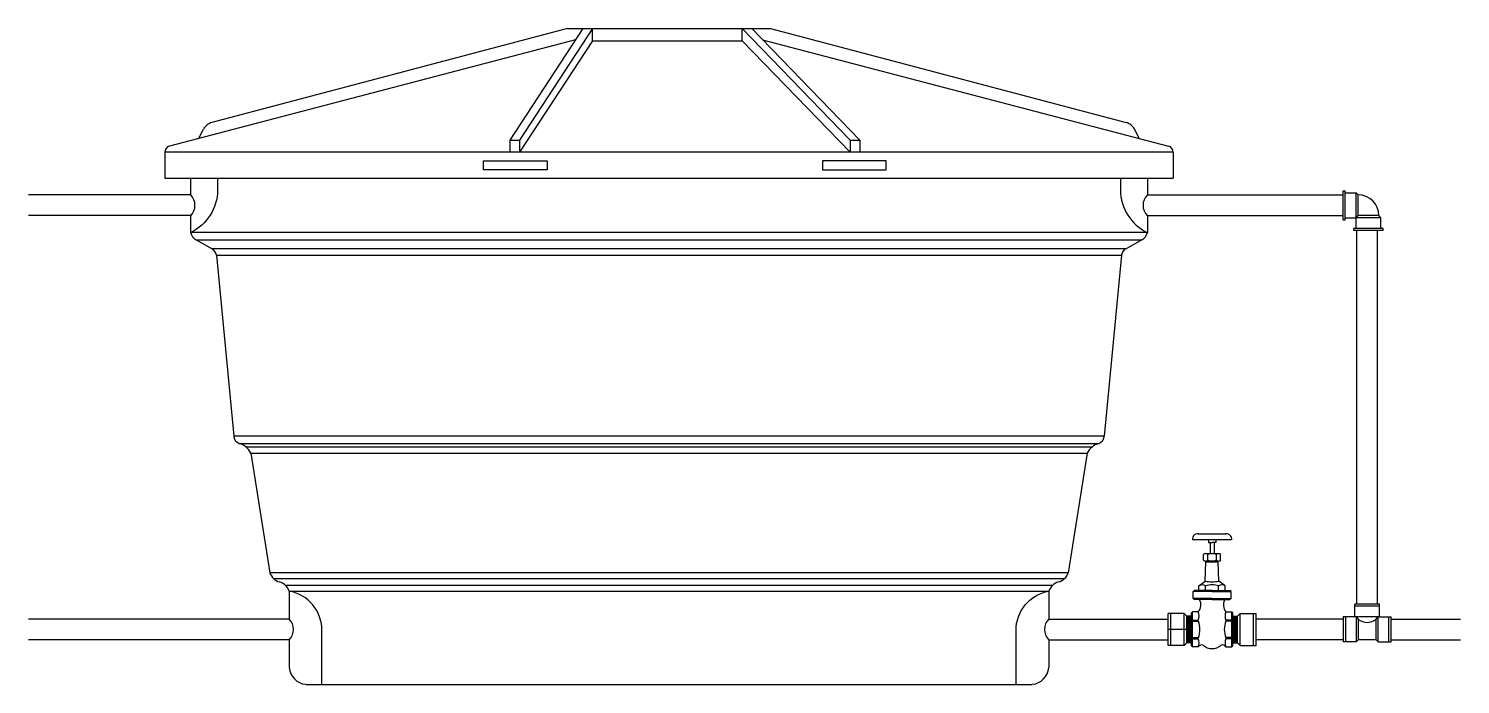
# Model space of a CAD drawing. Header units: millimetres. Extents: x 19.18 to 20.9, y 3.45 to 4.24.
import ezdxf

# ---------------------------------------------------------------- set-up
doc = ezdxf.new("R2010")
doc.units = ezdxf.units.MM
doc.header["$LTSCALE"] = 10

msp = doc.modelspace()

# ---------------------------------------------------------------- linework, layer by layer
for p, q in [((19.835, 4.2274), (19.346, 4.0993)), ((19.8255, 4.2408), (19.397, 4.1278)), ((19.8438, 4.2408), (19.7558, 4.1066)), ((19.8555, 4.2408), (19.7675, 4.1066)), ((19.8555, 4.2263), (19.7675, 4.0921)), ((19.8255, 4.2408), (20.0697, 4.2408)), ((19.8555, 4.2263), (19.8555, 4.2408)), ((19.8555, 4.2263), (20.0358, 4.2263)), ((20.0358, 4.2408), (20.1659, 4.1066)), ((20.0358, 4.2263), (20.0358, 4.2408)), ((20.0358, 4.2263), (20.1659, 4.0921)), ((20.0472, 4.2408), (20.1774, 4.1066)), ((20.0603, 4.2273), (20.5492, 4.0993)), ((20.0697, 4.2408), (20.4982, 4.1278)), ((19.3807, 4.1079), (19.387, 4.1199)), ((19.7558, 4.1066), (19.7558, 4.0921)), ((19.7558, 4.1066), (19.7675, 4.1066)), ((19.7675, 4.1066), (19.7675, 4.0921)), ((20.1659, 4.1066), (20.1659, 4.0921)), ((20.1659, 4.1066), (20.1774, 4.1066)), ((20.1774, 4.1066), (20.1774, 4.0921)), ((20.5145, 4.1079), (20.5082, 4.1199)), ((20.5551, 4.0921), (19.3401, 4.0921)), ((19.3401, 4.0919), (19.3401, 4.0608)), ((20.5551, 4.0919), (20.5551, 4.0608)), ((19.3401, 4.0608), (20.5551, 4.0608)), ((19.3714, 4.0405), (19.3714, 4.0608)), ((20.5238, 4.0608), (20.5238, 4.0405)), ((19.3714, 3.9951), (19.3714, 4.0155)), ((20.5238, 4.0155), (20.5238, 3.9951)), ((20.5238, 3.9951), (19.3714, 3.9951)), ((19.3781, 3.9864), (20.5171, 3.9864)), ((19.3781, 3.9864), (19.3971, 3.9756)), ((20.5171, 3.9864), (20.4981, 3.9756)), ((20.4981, 3.9756), (19.3971, 3.9756)), ((19.4025, 3.9679), (19.4233, 3.7497)), ((19.4025, 3.9679), (20.4926, 3.9679)), ((20.4926, 3.9679), (20.4718, 3.7497)), ((20.4718, 3.7497), (19.4233, 3.7497)), ((19.4298, 3.7412), (20.4653, 3.7412)), ((20.4571, 3.7366), (19.4381, 3.7366)), ((19.444, 3.7292), (20.4512, 3.7292)), ((19.444, 3.7292), (19.4668, 3.5851)), ((20.4512, 3.7292), (20.4284, 3.5851)), ((20.4284, 3.5851), (19.4668, 3.5851)), ((19.4712, 3.5783), (20.424, 3.5783)), ((20.4097, 3.5701), (19.4855, 3.5701)), ((19.4901, 3.5631), (20.4051, 3.5631)), ((19.4901, 3.5631), (19.4901, 3.5295)), ((20.4051, 3.5631), (20.4051, 3.5295)), ((19.4901, 3.5045), (19.4901, 3.471)), ((20.4051, 3.5045), (20.4051, 3.471)), ((19.5101, 3.4508), (20.3851, 3.4508))]:
    msp.add_line(p, q)
at = {"color": 3}
for p, q in [((19.3714, 4.0405), (19.1762, 4.0405)), ((20.5238, 4.0405), (20.7597, 4.0405)), ((19.3714, 4.0155), (19.1762, 4.0155)), ((20.5238, 4.0155), (20.7597, 4.0155)), ((20.7761, 3.5475), (20.7761, 3.9975)), ((20.8011, 3.5475), (20.8011, 3.9975)), ((19.4901, 3.5295), (19.1762, 3.5295)), ((20.4051, 3.5295), (20.5488, 3.5295)), ((20.7598, 3.5295), (20.6549, 3.5295)), ((20.8173, 3.5295), (20.9009, 3.5295)), ((19.4901, 3.5045), (19.1762, 3.5045)), ((20.4051, 3.5045), (20.5488, 3.5045)), ((20.7598, 3.5045), (20.6549, 3.5045)), ((20.8173, 3.5045), (20.9009, 3.5045))]:
    msp.add_line(p, q, dxfattribs=at)
at = {"color": 1, "ltscale": 50}
for p, q in [((20.7597, 4.0455), (20.7622, 4.0455)), ((20.7597, 4.0105), (20.7597, 4.0455)), ((20.7622, 4.043), (20.7622, 4.0455)), ((20.7622, 4.043), (20.7752, 4.043)), ((20.7622, 4.013), (20.7622, 4.043)), ((20.7752, 4.013), (20.7752, 4.043)), ((20.7752, 4.043), (20.7777, 4.0405)), ((20.7777, 4.0155), (20.7777, 4.0405)), ((20.7597, 4.0105), (20.7622, 4.0105)), ((20.7622, 4.013), (20.7752, 4.013)), ((20.7622, 4.0105), (20.7622, 4.013)), ((20.7752, 4.013), (20.7777, 4.0155)), ((20.7752, 4), (20.7752, 4.013)), ((20.8052, 4.013), (20.7752, 4.013)), ((20.8027, 4.0155), (20.7777, 4.0155)), ((20.8052, 4.013), (20.8027, 4.0155)), ((20.8052, 4), (20.8052, 4.013)), ((20.7752, 4), (20.7727, 4)), ((20.7727, 3.9975), (20.7727, 4)), ((20.8077, 3.9975), (20.7727, 3.9975)), ((20.8052, 4), (20.7752, 4)), ((20.8077, 4), (20.8052, 4)), ((20.8077, 3.9975), (20.8077, 4)), ((20.5781, 3.6252), (20.6255, 3.6252)), ((20.5852, 3.6322), (20.6185, 3.6322)), ((20.5974, 3.6252), (20.5974, 3.6219)), ((20.5974, 3.6219), (20.6018, 3.6219)), ((20.5995, 3.6219), (20.5995, 3.6084)), ((20.6063, 3.6219), (20.6018, 3.6219)), ((20.6041, 3.6219), (20.6041, 3.6084)), ((20.6063, 3.6252), (20.6063, 3.6219)), ((20.5915, 3.6006), (20.5915, 3.6073)), ((20.594, 3.6084), (20.6096, 3.6084)), ((20.5966, 3.6006), (20.5966, 3.6073)), ((20.6071, 3.6006), (20.6071, 3.6073)), ((20.6121, 3.6006), (20.6121, 3.6073)), ((20.5936, 3.5752), (20.5944, 3.5985)), ((20.594, 3.5995), (20.6096, 3.5995)), ((20.5944, 3.5985), (20.6092, 3.5985)), ((20.595, 3.5985), (20.595, 3.5995)), ((20.6086, 3.5985), (20.6086, 3.5995)), ((20.6101, 3.5752), (20.6092, 3.5985)), ((20.586, 3.5695), (20.5936, 3.5752)), ((20.6176, 3.5695), (20.6101, 3.5752)), ((20.5791, 3.5627), (20.5803, 3.564)), ((20.6018, 3.5627), (20.5791, 3.5627)), ((20.5791, 3.5542), (20.5791, 3.5627)), ((20.6018, 3.5542), (20.5791, 3.5542)), ((20.5791, 3.5542), (20.5803, 3.5529)), ((20.6018, 3.564), (20.5803, 3.564)), ((20.6018, 3.5529), (20.5803, 3.5529)), ((20.586, 3.564), (20.586, 3.5695)), ((20.5939, 3.564), (20.5939, 3.5695)), ((20.6018, 3.564), (20.6233, 3.564)), ((20.6018, 3.5627), (20.6246, 3.5627)), ((20.6018, 3.5542), (20.6246, 3.5542)), ((20.6018, 3.5529), (20.6233, 3.5529)), ((20.6097, 3.564), (20.6097, 3.5695)), ((20.6176, 3.564), (20.6176, 3.5695)), ((20.6246, 3.5627), (20.6233, 3.564)), ((20.6246, 3.5542), (20.6233, 3.5529)), ((20.6246, 3.5542), (20.6246, 3.5627)), ((20.568, 3.5362), (20.5488, 3.5362)), ((20.5488, 3.4978), (20.5488, 3.5362)), ((20.552, 3.4978), (20.552, 3.5362)), ((20.568, 3.4978), (20.568, 3.5362)), ((20.5712, 3.533), (20.568, 3.5362)), ((20.5781, 3.5382), (20.5769, 3.5369)), ((20.5769, 3.4972), (20.5769, 3.5369)), ((20.5781, 3.4959), (20.5781, 3.5382)), ((20.5852, 3.5382), (20.5781, 3.5382)), ((20.6185, 3.5382), (20.6255, 3.5382)), ((20.6255, 3.4959), (20.6255, 3.5382)), ((20.6255, 3.5382), (20.6268, 3.5369)), ((20.6268, 3.4972), (20.6268, 3.5369)), ((20.6325, 3.533), (20.6357, 3.5362)), ((20.6357, 3.5362), (20.6549, 3.5362)), ((20.6357, 3.4978), (20.6357, 3.5362)), ((20.6517, 3.4978), (20.6517, 3.5362)), ((20.6549, 3.4978), (20.6549, 3.5362)), ((20.7736, 3.532), (20.7736, 3.5475)), ((20.8036, 3.5475), (20.7736, 3.5475)), ((20.8036, 3.545), (20.7736, 3.545)), ((20.8036, 3.532), (20.8036, 3.5475)), ((20.5769, 3.533), (20.5712, 3.533)), ((20.5712, 3.501), (20.5712, 3.533)), ((20.5781, 3.533), (20.5712, 3.533)), ((20.5728, 3.501), (20.5728, 3.533)), ((20.5744, 3.501), (20.5744, 3.533)), ((20.576, 3.501), (20.576, 3.533)), ((20.5781, 3.5282), (20.5852, 3.5282)), ((20.5781, 3.527), (20.5852, 3.527)), ((20.6255, 3.5282), (20.6185, 3.5282)), ((20.6255, 3.527), (20.6185, 3.527)), ((20.6268, 3.533), (20.6325, 3.533)), ((20.6277, 3.501), (20.6277, 3.533)), ((20.6293, 3.501), (20.6293, 3.533)), ((20.6309, 3.501), (20.6309, 3.533)), ((20.6325, 3.501), (20.6325, 3.533)), ((20.7736, 3.532), (20.7598, 3.532)), ((20.7598, 3.532), (20.7598, 3.502)), ((20.7623, 3.532), (20.7623, 3.502)), ((20.8036, 3.532), (20.7736, 3.532)), ((20.7753, 3.532), (20.7778, 3.5295)), ((20.7753, 3.532), (20.7753, 3.502)), ((20.7778, 3.5295), (20.7778, 3.5045)), ((20.7993, 3.5295), (20.8018, 3.532)), ((20.7993, 3.5045), (20.7993, 3.5295)), ((20.8018, 3.502), (20.8018, 3.532)), ((20.8036, 3.532), (20.8173, 3.532)), ((20.8148, 3.502), (20.8148, 3.532)), ((20.8173, 3.502), (20.8173, 3.532)), ((20.5781, 3.517), (20.5488, 3.517)), ((20.5712, 3.501), (20.568, 3.4978)), ((20.5769, 3.501), (20.5712, 3.501)), ((20.5781, 3.5071), (20.5852, 3.5071)), ((20.5781, 3.5058), (20.5852, 3.5058)), ((20.6255, 3.5071), (20.6185, 3.5071)), ((20.6255, 3.5058), (20.6185, 3.5058)), ((20.6268, 3.501), (20.6325, 3.501)), ((20.6325, 3.501), (20.6357, 3.4978)), ((20.7753, 3.502), (20.7598, 3.502)), ((20.7778, 3.5045), (20.7753, 3.502)), ((20.7993, 3.5045), (20.7778, 3.5045)), ((20.8018, 3.502), (20.7993, 3.5045)), ((20.8018, 3.502), (20.8173, 3.502)), ((20.568, 3.4978), (20.5488, 3.4978)), ((20.5781, 3.4959), (20.5769, 3.4972)), ((20.5852, 3.4959), (20.5781, 3.4959)), ((20.6185, 3.4959), (20.6255, 3.4959)), ((20.6255, 3.4959), (20.6268, 3.4972)), ((20.6357, 3.4978), (20.6549, 3.4978))]:
    msp.add_line(p, q, dxfattribs=at)
for points in [[(19.7243, 4.0816), (19.801, 4.0816), (19.801, 4.0707), (19.7243, 4.0707)], [(20.2092, 4.0816), (20.1325, 4.0816), (20.1325, 4.0707), (20.2092, 4.0707)]]:
    msp.add_lwpolyline(points, close=True)
for points in [[(19.4038, 4.0608), (19.4038, 4.0462, -0.284146), (19.3714, 3.9951, -1.594244)], [(20.4913, 4.0608), (20.4913, 4.0462, 0.284146), (20.5238, 3.9951, 1.594244)], [(19.5295, 3.4508), (19.5295, 3.5154, 0.367565), (19.4901, 3.5631, -11.368727)], [(20.3657, 3.4508), (20.3657, 3.5154, -0.367565), (20.4051, 3.5631, 11.368727)]]:
    msp.add_lwpolyline(points, format="xyb")
for centre, radius, start, end in [((19.4008, 4.1127), 0.0156, 103.9532, 152.3344), ((20.4944, 4.1127), 0.0156, 27.6656, 76.0468), ((19.3479, 4.0917), 0.00779, 103.9532, 178.4913), ((20.5473, 4.0917), 0.00779, 1.5087, 76.0468), ((19.3838, 3.9978), 0.0127, 191.9092, 243.1102), ((20.5114, 3.9978), 0.0127, 296.8898, 348.0908), ((19.3917, 3.9661), 0.0109, 9.3524, 60.4739), ((20.5034, 3.9661), 0.0109, 119.5261, 170.6476), ((19.4327, 3.7501), 0.00941, 182.418, 251.9973), ((20.4624, 3.7501), 0.00941, 288.0027, 357.582), ((19.4222, 3.7178), 0.0246, 27.7377, 71.9973), ((20.473, 3.7178), 0.0246, 108.0027, 152.2623), ((19.4831, 3.5908), 0.0173, 199.1953, 253.6132), ((19.4732, 3.557), 0.018, 19.7841, 73.6132), ((20.422, 3.557), 0.018, 106.3868, 160.2159), ((20.4121, 3.5908), 0.0173, 286.3868, 340.8047), ((19.5121, 3.4728), 0.022, 184.5534, 264.9297), ((20.3831, 3.4728), 0.022, 275.0703, 355.4466)]:
    msp.add_arc(centre, radius, start, end)
at = {"color": 3}
for centre, start, end in [((19.3589, 4.028), 315, 45), ((20.5363, 4.028), 135, 225), ((19.4776, 3.517), 315, 45), ((20.4176, 3.517), 135, 225)]:
    msp.add_arc(centre, 0.0177, start, end, dxfattribs=at)
at = {"color": 1, "ltscale": 50}
for centre, radius, start, end in [((20.7777, 4.0155), 0.025, 0, 90), ((20.5845, 3.6258), 0.00643, 84.335, 185.3374), ((20.6191, 3.6258), 0.00643, 354.6626, 95.665), ((20.594, 3.6049), 0.00347, 43.3633, 136.6367), ((20.6018, 3.5949), 0.0135, 67.0199, 112.9801), ((20.6096, 3.6049), 0.00347, 43.3633, 136.6367), ((20.594, 3.6029), 0.00347, 223.3633, 316.6367), ((20.6018, 3.613), 0.0135, 247.0199, 292.9801), ((20.6096, 3.6029), 0.00347, 223.3633, 316.6367), ((20.59, 3.564), 0.00675, 54.2704, 125.7296), ((20.6018, 3.6124), 0.038, 257.4771, 282.5229), ((20.6018, 3.5462), 0.0246, 71.2823, 108.7177), ((20.6137, 3.564), 0.00675, 54.2704, 125.7296), ((20.5752, 3.5466), 0.0131, 319.8724, 28.6699), ((20.6285, 3.5466), 0.0131, 151.3301, 220.1276), ((20.5736, 3.5332), 0.0126, 336.817, 23.183), ((20.63, 3.5332), 0.0126, 156.817, 203.183), ((20.5612, 3.517), 0.026, 337.5622, 22.4378), ((20.6425, 3.517), 0.026, 157.5622, 202.4378), ((20.7886, 3.5414), 0.016, 227.8148, 312.1852), ((20.5736, 3.5009), 0.0126, 336.817, 23.183), ((20.63, 3.5009), 0.0126, 156.817, 203.183), ((20.5895, 3.4933), 0.00506, 73.8115, 149.1861), ((20.6018, 3.5099), 0.016, 227.0794, 312.9206), ((20.6141, 3.4933), 0.00506, 30.8139, 106.1885)]:
    msp.add_arc(centre, radius, start, end, dxfattribs=at)

doc.saveas('drawing.dxf')
